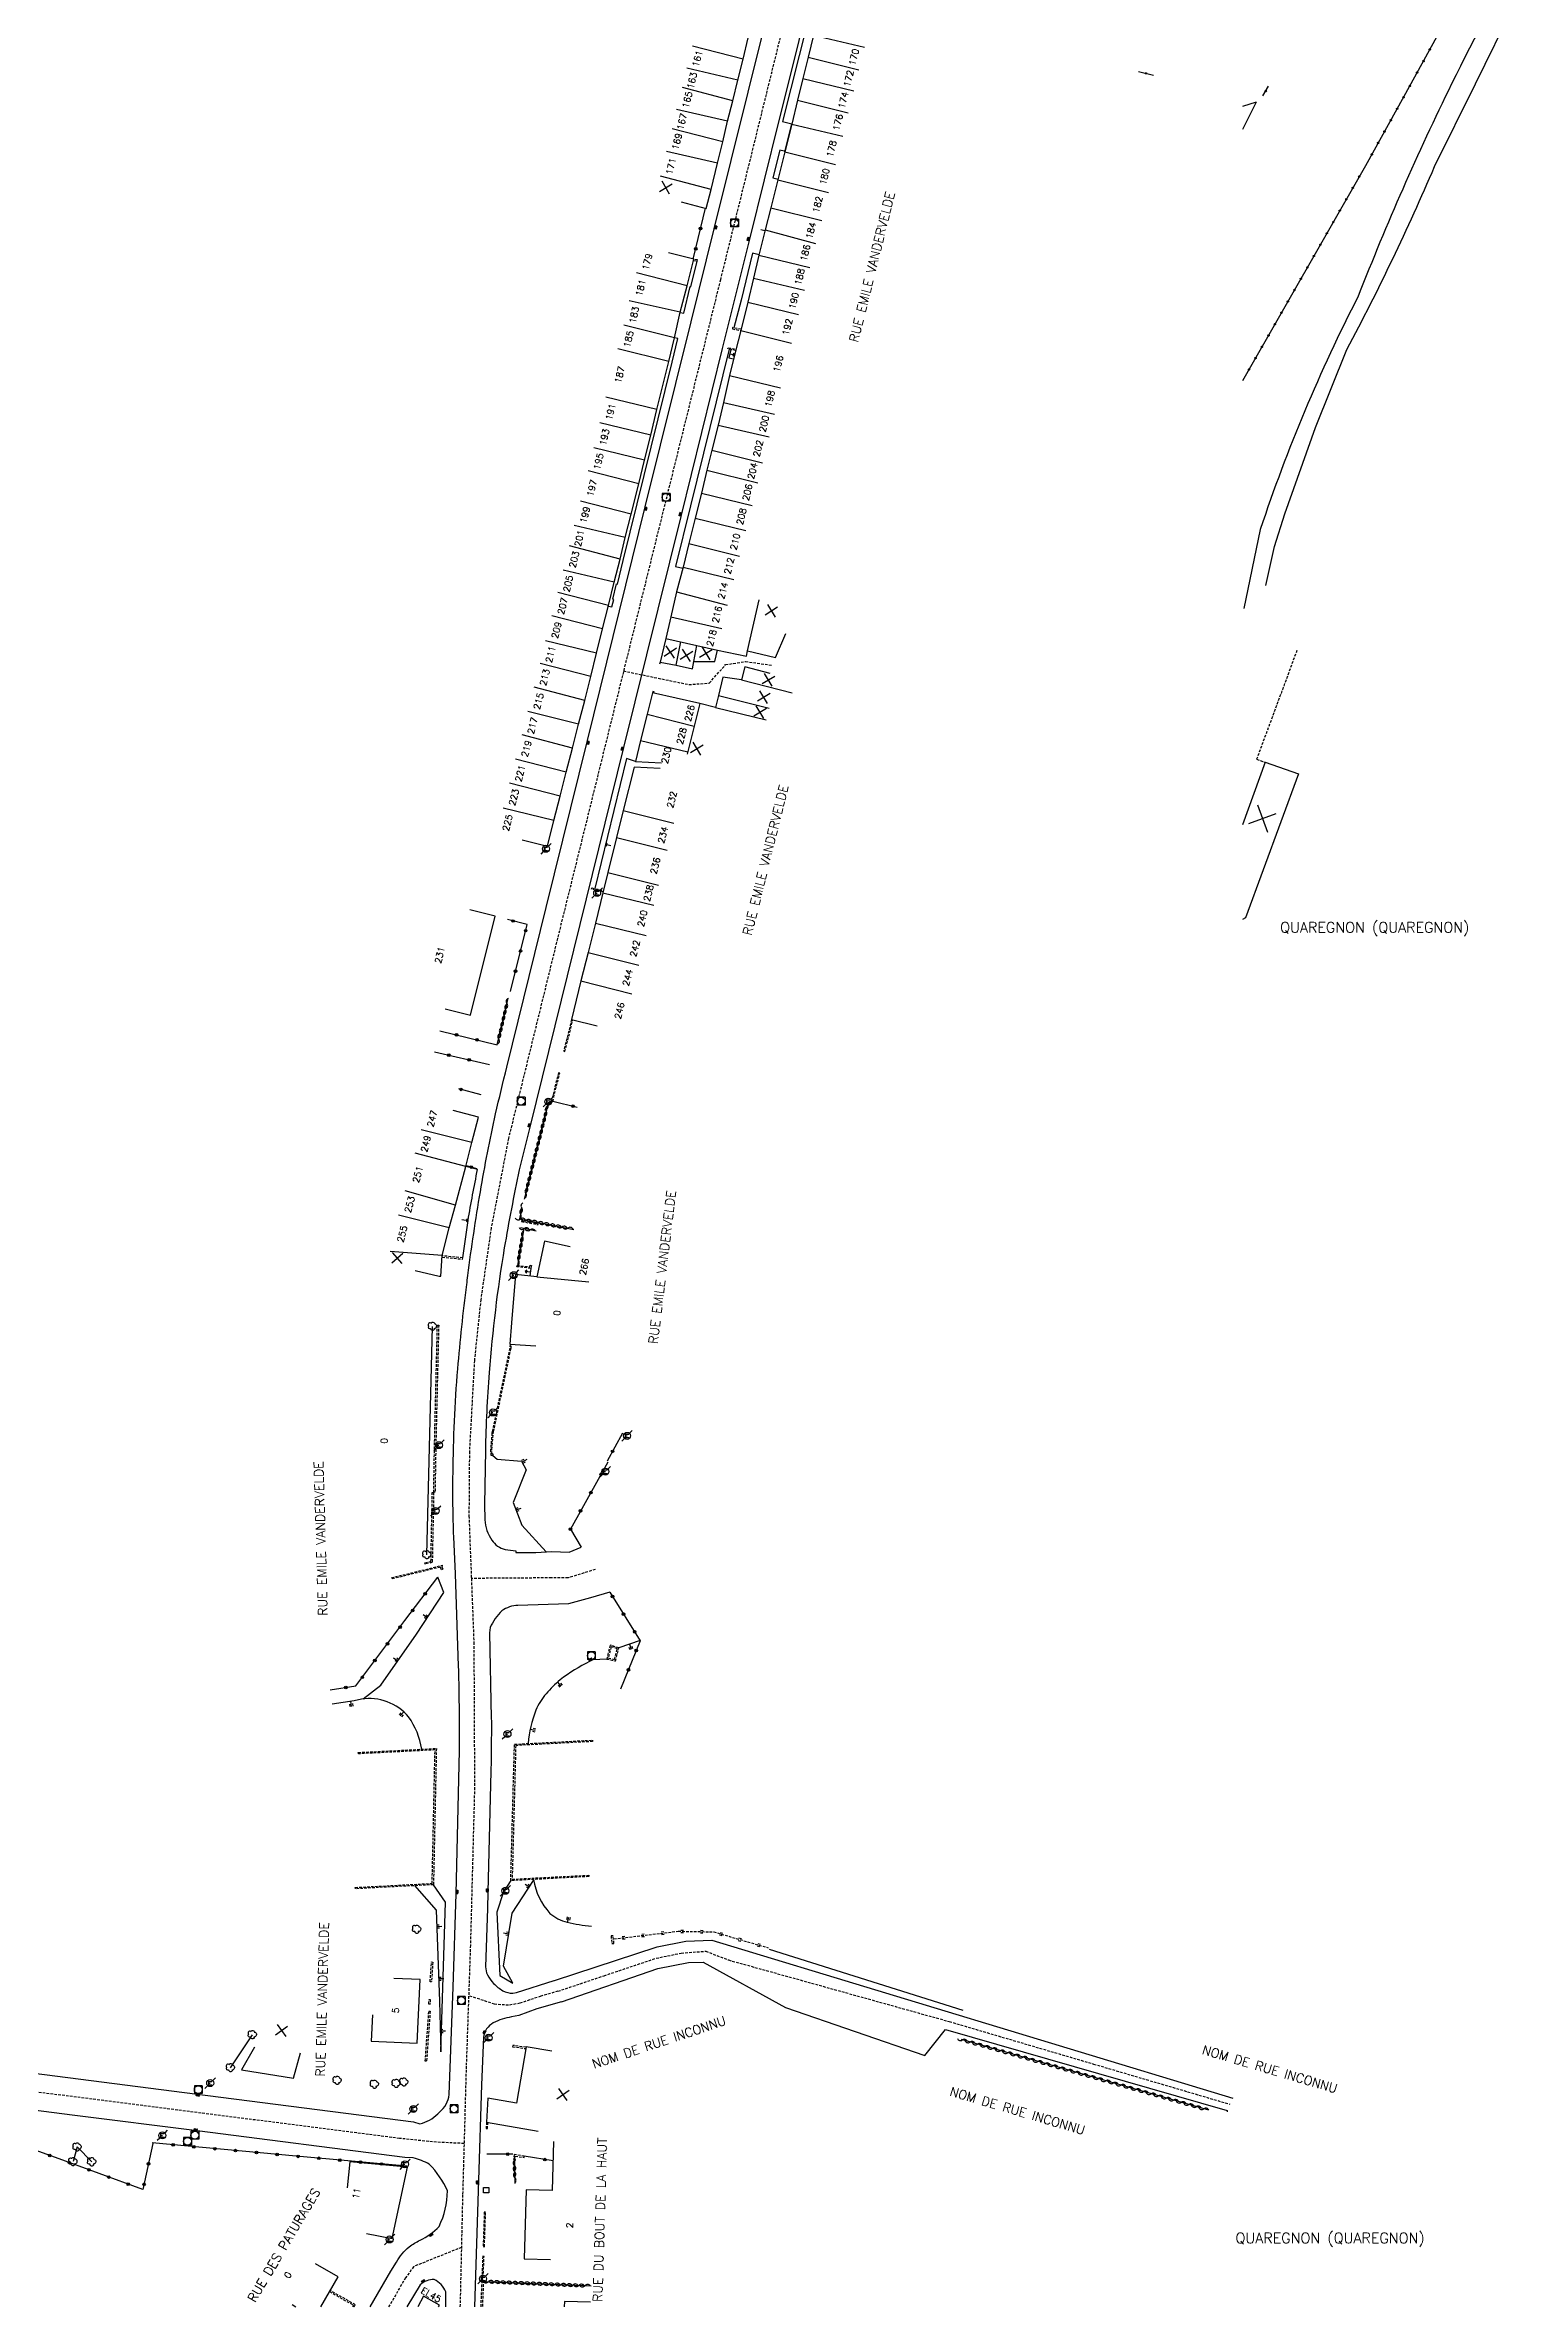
# Model space of a CAD drawing. Header units: millimetres. Extents: x 114000 to 115000, y 124000 to 125000.
# Drawn here: x 114288.1 to 114570.6, y 124000 to 124432.6 of the extents above; entities that cross this region are included whole.
import ezdxf
from ezdxf.enums import TextEntityAlignment as Align

# ---------------------------------------------------------------- set-up
doc = ezdxf.new("R2010")
doc.units = ezdxf.units.MM
doc.linetypes.add('DASHED', pattern=[0.75, 0.5, -0.25])
doc.layers.get('0').update_dxf_attribs({"linetype": 'CONTINUOUS'})
for name, color, linetype in [('W0001', 6, 'DASHED'), ('W0008', 7, 'CONTINUOUS'), ('W0100', 7, 'CONTINUOUS'), ('W0112', 1, 'DASHED'), ('W0211', 2, 'CONTINUOUS'), ('W0220', 5, 'DASHED'), ('W0300', 7, 'CONTINUOUS'), ('W0302', 3, 'CONTINUOUS'), ('W0310', 3, 'CONTINUOUS'), ('W0322', 7, 'CONTINUOUS'), ('W0334', 7, 'CONTINUOUS'), ('W0400', 7, 'CONTINUOUS'), ('W0420', 7, 'CONTINUOUS'), ('W0471', 7, 'CONTINUOUS'), ('W0980', 7, 'CONTINUOUS'), ('W0984', 7, 'CONTINUOUS'), ('W0989', 7, 'CONTINUOUS'), ('W0991', 7, 'CONTINUOUS'), ('W1102', 7, 'CONTINUOUS')]:
    doc.layers.add(name, color=color, linetype=linetype)
doc.styles.get("Standard").update_dxf_attribs({"font": 'romans.shx', "width": 0.85})

# ---------------------------------------------------------------- blocks, each defined once
blk = doc.blocks.new('t322o')
at = {"color": 0, "linetype": 'Continuous'}
for radius in [0.25, 0.15]:
    blk.add_circle((0, 0), radius, dxfattribs=at)
blk = doc.blocks.new('t310o')
at = {"color": 0, "linetype": 'Continuous'}
for centre, start, end in [((-0.5, 0.38), 216.8699, 323.1304), ((0.5, -0.37), 36.8699, 143.1303)]:
    blk.add_arc(centre, 0.625, start, end, dxfattribs=at)
blk = doc.blocks.new('t211o')
at = {"color": 0, "linetype": 'Continuous'}
for p, q in [((-0.29, 0.5), (-0.29, 0)), ((0, 1), (0, 0)), ((0.29, 0.5), (0.29, 0))]:
    blk.add_line(p, q, dxfattribs=at)
blk = doc.blocks.new('t991o')
at = {"color": 0, "linetype": 'Continuous'}
for p, q in [((-1, 1), (1, -1)), ((-1, -1), (1, 1))]:
    blk.add_line(p, q, dxfattribs=at)
blk = doc.blocks.new('T400')
for p, q in [((-0.15, 0.3), (0.15, 0.3)), ((-0.15, -0.25), (-0.15, 0.3)), ((-0.15, 0.15), (0.15, 0.15)), ((-0.15, 0), (0.15, 0)), ((0.15, 0.3), (0.15, -0.25)), ((-0.15, -0.15), (0.15, -0.15)), ((-0.15, -0.25), (-0.15, -0.3)), ((-0.15, -0.3), (0.15, -0.3)), ((0.15, -0.3), (0.15, -0.25))]:
    blk.add_line(p, q)
blk = doc.blocks.new('T420')
for p, q in [((0.75, 0.75), (-0.75, 0.75)), ((-0.75, 0.75), (-0.75, -0.75)), ((0.75, 0.75), (0.75, -0.75)), ((0.75, -0.75), (-0.75, -0.75))]:
    blk.add_line(p, q)
blk.add_ellipse((0, 0), major_axis=(-0.53, 0.53), ratio=1, start_param=3.926991, end_param=10.210176)
blk = doc.blocks.new('T471')
for p, q in [((-0.333334, 0.333334), (-0.333334, -0.333334)), ((-0.333334, 0.333334), (0.333334, 0.333334)), ((-0.333334, 0), (0, 0)), ((0.500001, 0.500001), (1.000002, 1.000002)), ((-0.500001, -0.500001), (-1.000002, -1.000002)), ((-0.333334, -0.333334), (0.333334, -0.333334))]:
    blk.add_line(p, q)
blk.add_ellipse((0, 0), major_axis=(0.471405, 0.471405), ratio=1, start_param=5.4977871438, end_param=11.780972451)
blk = doc.blocks.new('T300')
for p, q in [((-0.8, 0.51), (-0.86, 0.34)), ((-0.86, 0.34), (-0.86, 0.17)), ((-0.86, 0.17), (-0.74, 0.06)), ((-0.69, 0.63), (-0.8, 0.51)), ((-0.8, -0.06), (-0.74, 0.06)), ((-0.74, 0.06), (-0.69, 0.11)), ((-0.57, 0.69), (-0.69, 0.63)), ((-0.46, 0.69), (-0.57, 0.69)), ((-0.29, 0.63), (-0.46, 0.69)), ((-0.29, 0.63), (-0.17, 0.74)), ((-0.23, 0.57), (-0.29, 0.63)), ((-0.17, 0.74), (-0.06, 0.8)), ((-0.06, 0.8), (0.06, 0.8)), ((0.06, 0.8), (0.23, 0.74)), ((0.23, 0.74), (0.34, 0.63)), ((0.34, 0.63), (0.4, 0.51)), ((0.46, 0.46), (0.34, 0.46)), ((0.4, 0.51), (0.4, 0.46)), ((0.57, 0.4), (0.46, 0.46)), ((0.57, 0.4), (0.69, 0.29)), ((0.69, 0.29), (0.74, 0.17)), ((0.74, 0.06), (0.69, -0.17)), ((0.74, 0.17), (0.74, 0.06)), ((-0.8, -0.17), (-0.8, -0.06)), ((-0.8, -0.23), (-0.8, -0.17)), ((-0.74, -0.34), (-0.8, -0.23)), ((-0.69, -0.4), (-0.74, -0.34)), ((-0.51, -0.46), (-0.69, -0.4)), ((-0.4, -0.46), (-0.51, -0.46)), ((-0.4, -0.46), (-0.34, -0.46)), ((-0.34, -0.46), (-0.34, -0.4)), ((-0.34, -0.51), (-0.34, -0.46)), ((-0.29, -0.63), (-0.34, -0.51)), ((-0.17, -0.74), (-0.29, -0.63)), ((-0.06, -0.8), (-0.17, -0.74)), ((0.06, -0.8), (-0.06, -0.8)), ((0.17, -0.74), (0.06, -0.8)), ((0.23, -0.69), (0.17, -0.74)), ((0.29, -0.46), (0.23, -0.46)), ((0.29, -0.63), (0.23, -0.69)), ((0.46, -0.4), (0.29, -0.46)), ((0.34, -0.51), (0.29, -0.63)), ((0.34, -0.51), (0.34, -0.46)), ((0.57, -0.34), (0.46, -0.4)), ((0.63, -0.29), (0.57, -0.34)), ((0.69, -0.17), (0.63, -0.29))]:
    blk.add_line(p, q)
blk = doc.blocks.new('t112o')
at = {"color": 0, "linetype": 'Continuous'}
for p, q in [((-0.5, 0.5), (0.5, 0.5)), ((-0.5, -0.5), (-0.5, 0.5)), ((0.5, 0.5), (0.5, -0.5)), ((0.5, -0.5), (-0.5, -0.5))]:
    blk.add_line(p, q, dxfattribs=at)
blk = doc.blocks.new('t220o')
at = {"color": 0, "linetype": 'Continuous'}
for p, q in [((-0.25, 0.25), (0.25, 0.25)), ((-0.25, -0.25), (0.25, -0.25))]:
    blk.add_line(p, q, dxfattribs=at)

msp = doc.modelspace()

# ---------------------------------------------------------------- linework, layer by layer
at = {"layer": 'W0001'}
for points in [[(114453.09, 124545.57), (114450.73, 124533.56), (114447.12, 124514.47), (114437.39, 124469.73), (114417.17, 124387.71), (114400.42, 124320), (114386.02, 124261.71), (114376.65, 124223.45), (114373.34, 124206.34), (114371.35, 124192.62), (114370.13, 124180.98), (114369.18, 124163.57), (114369.09, 124151.25), (114370.03, 124127.12), (114370.16, 124099.29), (114369.37, 124069.17), (114368.57, 124046.04), (114367.88, 124021.42), (114367.42, 124001.23), (114367.38, 124000)], [(114398.66, 124312.88), (114411.14, 124310.29), (114415.05, 124310.57), (114418.16, 124314.09), (114421.99, 124314.7), (114427.18, 124313.95)], [(114393.25, 124141.04), (114388.05, 124139.42), (114384.86, 124139.42), (114369.55, 124139.31)], [(114386.12, 124060.36), (114394.93, 124063.33), (114404.88, 124066.66), (114409.69, 124067.66), (114414.38, 124068), (114418.72, 124066.33), (114460.94, 124054.56), (114488.53, 124046.43), (114514.6, 124038.74)], [(114386.12, 124060.36), (114382.84, 124059.4), (114378.84, 124058.06), (114376.66, 124057.66), (114374, 124057.88), (114369.04, 124059.49)], [(114368.16, 124031.23), (114362.89, 124031.47), (114355.81, 124032.21), (114300.74, 124039.24), (114245.25, 124046.32), (114239.42, 124047.41), (114234.49, 124049.53), (114231.77, 124051.56), (114225.4, 124056.41)], [(114367.65, 124011.36), (114358.51, 124007.67), (114356.99, 124005.52), (114353.73, 124000)]]:
    msp.add_lwpolyline(points, dxfattribs=at)
at = {"layer": 'W0008'}
for points in [[(114601.97, 124500, 0.034117), (114586.24, 124478.55), (114571.29, 124452.26, 0.014617), (114556.98, 124425.16, 0.021137), (114539.14, 124384.6, 0.038018), (114520.41, 124339.97), (114517.27, 124324.86)], [(114521.46, 124329.24), (114523.14, 124336.67), (114525.08, 124342.96), (114530.95, 124359.48), (114536.98, 124374.4, 0.021126), (114553.72, 124409.35), (114561.53, 124425.16), (114568.99, 124440.34), (114574.85, 124450.16), (114580.48, 124460.41), (114588.15, 124472.57, -0.077865), (114606.07, 124500)]]:
    msp.add_lwpolyline(points, format="xyb", dxfattribs=at)
at = {"layer": 'W0008', "flags": 128}
for points in [[(114438.62, 124459.84), (114431.44, 124430.6), (114428.28, 124417.89), (114422.77, 124395.75), (114417.5, 124374.55), (114409.58, 124342.45), (114398.65, 124298.24), (114380.73, 124225.65), (114378.7, 124217.46, 0.0082), (114375.85, 124202.55, 0.0224), (114372.97, 124178.67, 0.0147), (114372.23, 124163.78), (114372.04, 124153.54), (114372.13, 124150.55, 0.1515), (114373.5, 124146.66, 0.2036), (114376.01, 124144.87), (114378.04, 124144.62), (114378.03, 124144.28), (114381.91, 124144.3), (114384.95, 124144.47), (114388.24, 124144.33), (114390.54, 124145.29)], [(114278.95, 124045.55), (114319.14, 124040.41), (114358.49, 124035.38), (114359.73, 124035.02), (114360.21, 124035.14, 0.1365), (114363.47, 124037.25, 0.1855), (114365.33, 124040.57), (114366.06, 124061.15), (114366.66, 124078.99), (114367.26, 124106.43, 0.0086), (114367.25, 124116.02, 0.0053), (114367.12, 124122.5), (114366.53, 124140.22), (114366.2, 124147.28, -0.0149), (114366.05, 124159.43, -0.0172), (114366.95, 124179.38, -0.01), (114368.67, 124195.51, -0.0008), (114368.89, 124197.24, -0.011), (114371.28, 124213.27, -0.0132), (114374.18, 124228.15, -0.0053), (114376.34, 124237.12), (114383.86, 124267.62), (114391.76, 124299.56), (114402.8, 124344.29), (114411.57, 124379.67), (114415.99, 124397.48), (114425.76, 124436.66)], [(114396.05, 124136.7), (114392.31, 124135.59), (114388.12, 124134.48), (114378.47, 124134.16, 0.1404), (114375.39, 124133.13, 0.0867), (114373.15, 124129.91), (114373.05, 124128.9), (114373.37, 124112.56, -0.0077), (114373.35, 124107.47, -0.0033), (114373.29, 124102.43), (114372.73, 124079.29), (114372.65, 124076.15), (114372.27, 124065.02, 0.1202), (114372.64, 124063.51, 0.0766), (114373.82, 124061.86, 0.0818), (114375.58, 124060.46, 0.1564), (114377.49, 124060.01), (114378.18, 124060.11), (114385.42, 124062.41)], [(114386.82, 124058.34), (114382.06, 124056.98), (114378.64, 124055.72), (114377.26, 124055.43, 0.0902), (114373.75, 124054.3, 0.2362), (114371.85, 124051.54), (114371.47, 124042.43), (114370.89, 124024.2), (114370.13, 124000)], [(114350.21, 124000), (114354.17, 124006.79), (114355.22, 124008.54, -0.0815), (114357.66, 124011.49, -0.0438), (114359.75, 124012.72, 0.098), (114363.38, 124015.37, 0.1164), (114364.97, 124022.15, 0.0978), (114361.51, 124027.25, 0.062), (114358.45, 124028.5), (114356.83, 124028.57), (114317.1, 124033.62), (114293.74, 124036.6), (114277.34, 124038.72)], [(114364.66, 124000), (114364.68, 124002.83, 0.1943), (114362.44, 124005.2, 0.1843), (114359.77, 124004.22), (114357.22, 124000)]]:
    msp.add_lwpolyline(points, format="xyb", dxfattribs=at)
at = {"layer": 'W0008'}
for points in [[(114385.43, 124062.39), (114405.09, 124068.83), (114410.56, 124069.94), (114415.53, 124070.11), (114515.13, 124039.91)], [(114386.82, 124058.34), (114405.2, 124064.71), (114411.09, 124065.83), (114413.9, 124065.92), (114429.62, 124057.22), (114456.27, 124048.06), (114460.2, 124053.01), (114514.08, 124037.57), (114514.06, 124037.26)]]:
    msp.add_lwpolyline(points, dxfattribs=at)
at = {"layer": 'W0100'}
msp.add_line((114380.91, 124198.62), (114380.76, 124197.16), dxfattribs=at)
at = {"layer": 'W0100', "flags": 128}
for points in [[(114409.64, 124402.64), (114414.48, 124401.37), (114415.42, 124404.97), (114416.59, 124410.02), (114417.63, 124414.07), (114418.54, 124418.04), (114419.57, 124421.91), (114420.49, 124425.91), (114421.52, 124429.91), (114422.46, 124433.96), (114423.61, 124438.66), (114425.38, 124445.6), (114426.49, 124449.98), (114427.57, 124454.32), (114428.8, 124459.23), (114430.38, 124465.51), (114431.56, 124470.06), (114432.63, 124474.52), (114434.61, 124482.29), (114429.76, 124483.53)], [(114434.98, 124434.48), (114433.93, 124430.26), (114432.94, 124426.19), (114431.92, 124422.07), (114430.84, 124417.5), (114429.5, 124412.17), (114430.82, 124417.5), (114429.51, 124412.17), (114428.17, 124406.81), (114426.84, 124401.44), (114425.71, 124397.27), (114424.55, 124392.4), (114423.53, 124388.01), (114422.4, 124383.43), (114421.05, 124377.98), (114420.05, 124374.07), (114418.93, 124369.42), (114417.75, 124364.25), (114416.75, 124359.9), (114415.55, 124355.12), (114414.6, 124351.26), (114413.53, 124346.87), (114412.35, 124342.14), (114411.13, 124337.24), (114410.04, 124332.75), (114408.81, 124327.99), (114407.71, 124323.27), (114406.71, 124319.12), (114405.65, 124314.58), (114408.72, 124313.99), (114411.82, 124313.3), (114412.07, 124314.68), (114416.1, 124314.7), (114416.64, 124316.89), (114422.15, 124315.73), (114422.36, 124316.71), (114427.68, 124315.49), (114429.7, 124320.06)], [(114379.27, 124280.56), (114384.12, 124279.37), (114385.33, 124284.27), (114386.53, 124288.94), (114387.69, 124293.54), (114388.91, 124298.09), (114390.05, 124302.69), (114391.23, 124307.25), (114392.41, 124311.84), (114393.48, 124316.31), (114394.66, 124320.95), (114395.8, 124325.42), (114396.84, 124329.86), (114398, 124334.28), (114398.96, 124338.42), (114400.1, 124342.87), (114401.57, 124348.69), (114402.68, 124353.22), (114403.84, 124358), (114405.01, 124362.91), (114407.29, 124372.05), (114408.42, 124376.61), (114409.5, 124381.52), (114410.81, 124386.54), (114412.08, 124391.65), (114407.22, 124392.86)], [(114400.94, 124295.59), (114399.19, 124296.11), (114393.14, 124271.27)], [(114405.67, 124294.2), (114400.68, 124294.5), (114398.6, 124286.18), (114397.3, 124281.05), (114395.63, 124274.34), (114394.7, 124270.47), (114393.29, 124264.66), (114391.89, 124259.03), (114390.51, 124253.62), (114388.72, 124246.2), (114393.58, 124245.02)], [(114364.55, 124248.23), (114369.41, 124247.03), (114374.11, 124266), (114369.26, 124267.21)], [(114358.81, 124198.22), (114363.41, 124197.15), (114363.69, 124197.14), (114364, 124201.06), (114365.34, 124206.4), (114366.55, 124210.73), (114368.5, 124218.09), (114369.66, 124222.71), (114370.92, 124227.53), (114366.08, 124228.79)], [(114388.42, 124202.74), (114383.54, 124203.8), (114382.07, 124197.03), (114378.02, 124197.44), (114377.21, 124188.21), (114376.91, 124184.14), (114381.89, 124183.77)], [(114384.95, 124048.9), (114380.02, 124049.74), (114378.17, 124038.95), (114372.69, 124039.89), (114372.45, 124035.28), (114382.33, 124033.59)], [(114349.52, 124014.03), (114354.42, 124013.03), (114357.37, 124026.72), (114346.29, 124027.73), (114345.83, 124022.75)], [(114385.02, 124022.26), (114380.02, 124022.39), (114379.68, 124009.19), (114384.68, 124009.06)], [(114340.8, 124000), (114344.08, 124005.73), (114339.74, 124008.22)], [(114335.27, 124000.41), (114336, 124000)]]:
    msp.add_lwpolyline(points, dxfattribs=at)
at = {"layer": 'W0100'}
for points in [[(114519.6, 124421.68), (114517, 124420.88)], [(114519.6, 124421.68), (114517, 124416.46)], [(114419.17, 124374.36), (114418.77, 124372.79), (114419.69, 124372.56)], [(114418.96, 124373.56), (114419.88, 124373.34), (114419.67, 124373.68), (114419.54, 124373.13), (114419.88, 124373.34)], [(114426.67, 124312.42), (114421.83, 124313.67), (114421.19, 124311.19), (114417.66, 124311.72), (114416.78, 124308.17), (114416.22, 124305.88), (114413.26, 124306.64), (114404.18, 124308.7), (114403.15, 124304.62), (114401.92, 124299.57), (114400.94, 124295.59), (114405.93, 124295.3)], [(114521.35, 124295.42), (114517, 124283.47)], [(114521.35, 124295.42), (114527.71, 124293.18)], [(114527.71, 124293.18), (114517.55, 124265.68)], [(114396.25, 124279.43), (114395.19, 124279.69), (114395.4, 124279.35), (114395.53, 124279.9), (114395.19, 124279.69)], [(114517.55, 124265.68), (114517, 124265.36)], [(114367.71, 124207.99), (114368.93, 124207.79), (114368.69, 124208.12), (114368.6, 124207.56), (114368.93, 124207.79)], [(114380.84, 124197.89), (114379.84, 124197.99), (114380.09, 124197.68), (114380.15, 124198.25), (114379.84, 124197.99)], [(114350.64, 124055.81), (114350.42, 124050.82), (114359.19, 124050.42), (114359.74, 124062.57), (114354.74, 124062.79)], [(114328.1, 124049.65), (114325.61, 124045.32), (114335.52, 124043.74), (114336.87, 124048.55)], [(114363.44, 124000.33), (114360.43, 124002.03), (114359.32, 124000)], [(114392.36, 124000.86), (114387.36, 124000.99), (114387.33, 124000)], [(114363.26, 124000), (114363.44, 124000.33)]]:
    msp.add_lwpolyline(points, dxfattribs=at)
at = {"layer": 'W0100', "flags": 128}
msp.add_lwpolyline([(114367.92, 124200.63, -0.005929), (114368.93, 124207.79, -0.0099), (114370.75, 124217.53), (114368.5, 124218.08)], format="xyb", dxfattribs=at)
at = {"layer": 'W0112'}
for p, q in [((114396.66, 124070.97), (114396.26, 124070.92)), ((114396.82, 124069.51), (114396.66, 124070.97))]:
    msp.add_line(p, q, dxfattribs=at)
for points in [[(114412.03, 124391.41), (114412.72, 124391.26), (114412.77, 124391.51), (114412.08, 124391.65)], [(114421.12, 124378.23), (114419.51, 124378.56), (114419.46, 124378.32), (114421.06, 124377.99)], [(114420.08, 124374.18), (114418.6, 124374.48), (114418.65, 124374.72), (114420.14, 124374.42)], [(114527.41, 124316.8), (114519.69, 124296), (114521.35, 124295.42)], [(114404.43, 124308.64), (114404.5, 124308.92), (114404.25, 124308.98), (114404.18, 124308.7)], [(114394.74, 124270.66), (114392.52, 124271.15), (114392.57, 124271.4), (114394.8, 124270.9)], [(114388.72, 124246.2), (114387.21, 124240.17), (114387.45, 124240.11), (114388.96, 124246.14)], [(114363.98, 124200.77), (114367.89, 124200.38), (114367.92, 124200.63), (114364, 124201.02)], [(114376.96, 124184.13), (114376.89, 124183.32), (114373.55, 124167.4), (114373.49, 124167.08), (114373.22, 124163.99), (114373.27, 124162.86), (114373.73, 124162.83), (114373.75, 124163.07), (114373.51, 124163.09), (114373.47, 124163.98), (114373.73, 124167.05), (114373.8, 124167.35), (114377.14, 124183.29), (114377.21, 124184.11)], [(114354.25, 124139.44), (114363.97, 124141.82), (114363.89, 124141.41), (114364.07, 124141.08), (114363.85, 124140.96), (114363.63, 124141.36), (114363.65, 124141.48), (114354.31, 124139.2)], [(114396.26, 124070.92), (114396.43, 124069.47), (114396.82, 124069.51)], [(114380, 124049.63), (114377.49, 124049.99), (114377.45, 124049.75), (114379.97, 124049.38)], [(114372.45, 124035.28), (114372.39, 124034.08), (114372.64, 124034.07), (114372.7, 124035.24)], [(114371.41, 124000), (114371.62, 124005.08), (114371.87, 124005.07)], [(114371.87, 124005.07), (114371.66, 124000)], [(114342.46, 124002.9), (114347.02, 124000.29), (114346.86, 124000)], [(114347.14, 124000), (114347.36, 124000.38), (114342.58, 124003.12)]]:
    msp.add_lwpolyline(points, dxfattribs=at)
for points in [[(114385.11, 124230.58), (114386.46, 124235.95), (114386.22, 124236.02), (114384.86, 124230.64)], [(114382.35, 124207.24), (114379.18, 124207.82), (114379.14, 124207.57), (114382.3, 124207)], [(114378.3, 124199.19), (114380.73, 124198.89), (114380.81, 124199.21), (114381.05, 124199.15), (114380.91, 124198.62), (114378.27, 124198.94)], [(114362.36, 124155.78), (114362.51, 124164.78), (114363.06, 124187.78), (114363.31, 124187.78), (114362.76, 124164.77), (114362.61, 124155.78)], [(114360.67, 124142.31), (114361.83, 124142.57), (114362.09, 124155.72), (114362.34, 124155.72), (114362.08, 124142.37), (114360.73, 124142.06)], [(114396.11, 124126.52), (114395.44, 124123.89), (114397.12, 124123.53), (114397.77, 124126.05)], [(114396.29, 124126.21), (114395.75, 124124.08), (114396.94, 124123.83), (114397.47, 124125.87)], [(114347.37, 124080.21), (114362.06, 124080.97), (114362.61, 124106.52), (114347.95, 124105.76), (114347.94, 124106.01), (114362.86, 124106.79), (114362.31, 124080.73), (114347.38, 124079.96)], [(114392.01, 124082.29), (114377.09, 124081.51), (114377.8, 124107.59), (114392.72, 124108.37), (114392.74, 124108.12), (114378.04, 124107.35), (114377.35, 124081.78), (114392, 124082.54)], [(114362.19, 124065.93), (114361.92, 124062.14), (114361.67, 124062.16), (114361.94, 124065.95)], [(114361.44, 124057.9), (114361.46, 124058.79), (114361.71, 124058.78), (114361.69, 124057.9)], [(114360.73, 124046.97), (114361.43, 124056.53), (114361.68, 124056.51), (114360.98, 124046.95)], [(114378.02, 124028.01), (114377.89, 124028.33), (114377.94, 124028.83), (114379.63, 124028.55), (114379.67, 124028.8), (114377.71, 124029.12), (114377.64, 124028.29), (114377.79, 124027.92)], [(114372.05, 124011.49), (114372.28, 124018.12), (114372.03, 124018.12), (114371.8, 124011.5)], [(114371.83, 124005.62), (114371.98, 124009.64), (114371.73, 124009.65), (114371.58, 124005.63)]]:
    msp.add_lwpolyline(points, close=True, dxfattribs=at)
at = {"layer": 'W0211', "flags": 128}
for points in [[(114373.67, 124162.83), (114374.51, 124162.15), (114379.17, 124161.73), (114380.04, 124160.06), (114377.52, 124153.81), (114379.18, 124149.47), (114383.88, 124144.41)], [(114348.86, 124116.26), (114352.26, 124118.89), (114359.04, 124128.64), (114364.31, 124136.61), (114363.15, 124139.57)], [(114401.8, 124127.45), (114397.77, 124126.05)], [(114363.74, 124048.78), (114364.63, 124077.41), (114362.31, 124080.73)], [(114377.09, 124081.51), (114375.68, 124079.35), (114374.41, 124075.45), (114375.02, 124063.37), (114377.46, 124061.88)], [(114377.46, 124061.88), (114375.7, 124065.12), (114377.34, 124075.29), (114381.45, 124081.53)]]:
    msp.add_lwpolyline(points, dxfattribs=at)
for points in [[(114395.44, 124123.89), (114392.76, 124123.73), (114392.17, 124123.43, 0.0514), (114386.54, 124119.9, 0.0498), (114383.85, 124117.26, 0.0688), (114381.88, 124114.12, 0.069554), (114380.4, 124107.76)], [(114360.09, 124106.64, 0.110443), (114357.56, 124112.83, 0.1296), (114353.47, 124115.7, 0.1403), (114348.55, 124116.21), (114347.12, 124115.92), (114342.95, 124115.28)], [(114381.41, 124081.74, 0.138975), (114384.55, 124075.25, 0.1216), (114387.85, 124073.57, 0.037127), (114392.51, 124072.79)]]:
    msp.add_lwpolyline(points, format="xyb", dxfattribs=at)
at = {"layer": 'W0211'}
msp.add_lwpolyline([(114358.71, 124080.55), (114362.82, 124075.86), (114363.46, 124058.48), (114363.74, 124048.78)], dxfattribs=at)
at = {"layer": 'W0220'}
msp.add_lwpolyline([(114396.81, 124070.36), (114409.12, 124071.83), (114415.9, 124071.71), (114426.29, 124068.66)], dxfattribs=at)
at = {"layer": 'W0302'}
msp.add_line((114463.62, 124056.67), (114426.57, 124068.35), dxfattribs=at)
at = {"layer": 'W0302', "flags": 128}
for points in [[(114361.06, 124143.84), (114362.14, 124187.52)], [(114323.52, 124045.73), (114327.71, 124052.03)], [(114296.99, 124027.72), (114294.19, 124030.56), (114293.4, 124027.76)]]:
    msp.add_lwpolyline(points, dxfattribs=at)
at = {"layer": 'W0310'}
msp.add_line((114510.56, 124037.58), (114463.25, 124051.1), dxfattribs=at)
at = {"layer": 'W0310', "flags": 128}
for points in [[(114374.51, 124241.4), (114376.6, 124250.28)], [(114384.86, 124230.64), (114384.12, 124229.64), (114379.66, 124211.86)], [(114379.2, 124210.2), (114378.76, 124208.08), (114389.15, 124206.08)], [(114379.57, 124206.23), (114378.39, 124199.17)], [(114381.93, 124205.76), (114378.98, 124206.35)], [(114377.79, 124027.92), (114377.86, 124023.55)]]:
    msp.add_lwpolyline(points, dxfattribs=at)
at = {"layer": 'W0310'}
msp.add_lwpolyline([(114371.86, 124004.83), (114392.44, 124003.99)], dxfattribs=at)
at = {"layer": 'W0322'}
msp.add_line((114385.27, 124031.59), (114385.02, 124022.26), dxfattribs=at)
for points in [[(114565.68, 124455.26), (114549.21, 124425.16)], [(114497.1, 124427.57), (114500, 124426.82)], [(114520.92, 124422.88), (114521.98, 124424.73)], [(114549.21, 124425.16), (114540.5, 124409.51)], [(114540.5, 124409.51), (114517, 124368.38)], [(114385.11, 124230.58), (114389.8, 124229.44)], [(114342.53, 124118), (114347.47, 124118.76), (114356.86, 124131.25), (114363.15, 124139.57)], [(114385.17, 124027.9), (114379.67, 124028.8)]]:
    msp.add_lwpolyline(points, dxfattribs=at)
at = {"layer": 'W0322', "flags": 128}
for points in [[(114411.98, 124391.68), (114414.32, 124401.42)], [(114405.65, 124314.58), (114405.56, 124314.18)], [(114377.01, 124251.57), (114380.24, 124264.38), (114376.47, 124265.33)], [(114363.52, 124244.06), (114374.51, 124241.4)], [(114362.52, 124240.04), (114373.02, 124237.6)], [(114371.44, 124231.84), (114367.16, 124232.96)], [(114368.55, 124218.28), (114370.53, 124217.73)], [(114398.48, 124167.12), (114395.51, 124161.71)], [(114395.64, 124161.55), (114388.49, 124148.73), (114390.53, 124145.31)], [(114396.03, 124136.67), (114401.85, 124127.38), (114398.07, 124118.12)], [(114308.67, 124031.24), (114306.76, 124022.42), (114290.03, 124028.52), (114284.57, 124030.5), (114282.15, 124020.8)], [(114357.19, 124026.87), (114336.08, 124028.79), (114308.54, 124031.34)], [(114377.51, 124029.18), (114372.5, 124029.19)]]:
    msp.add_lwpolyline(points, dxfattribs=at)
at = {"layer": 'W0322'}
for centre, major_axis, start_param, end_param in [((114551.61, 124429.54), (0.0884, 0.0884), 3.4265, 9.709685), ((114551.61, 124429.54), (0.0532, 0.0532), 3.4265, 9.709685), ((114552.81, 124431.74), (0.0884, 0.0884), 3.4265, 9.709685), ((114552.81, 124431.74), (0.0532, 0.0532), 3.4265, 9.709685), ((114498.51, 124427.2), (0.0884, 0.0884), 5.242389, 11.525574), ((114498.51, 124427.2), (-0.0532, 0.0532), 3.671593, 9.954778), ((114549.02, 124424.8), (0.0884, 0.0884), 3.419097218744044, 9.70228252592363), ((114549.02, 124424.8), (-0.0532, 0.0532), 1.848301, 8.131486), ((114550.41, 124427.35), (0.0884, 0.0884), 3.4265, 9.709685), ((114550.41, 124427.35), (0.0532, 0.0532), 3.4265, 9.709685), ((114521.44, 124423.78), (-0.0884, 0.0884), -1.310223, 4.972962), ((114521.44, 124423.78), (-0.0532, 0.0532), -1.310223, 4.972962), ((114546.58, 124420.43), (0.0884, 0.0884), 3.419097218744044, 9.70228252592363), ((114546.58, 124420.43), (-0.0532, 0.0532), 1.848301, 8.131486), ((114547.8, 124422.62), (0.0884, 0.0884), 3.419097218744044, 9.70228252592363), ((114547.8, 124422.62), (-0.0532, 0.0532), 1.848301, 8.131486), ((114544.15, 124416.06), (0.0884, 0.0884), 3.419097218744044, 9.70228252592363), ((114544.15, 124416.06), (-0.0532, 0.0532), 1.848301, 8.131486), ((114545.37, 124418.25), (0.0884, 0.0884), 3.419097218744044, 9.70228252592363), ((114545.37, 124418.25), (-0.0532, 0.0532), 1.848301, 8.131486), ((114541.72, 124411.69), (0.0884, 0.0884), 3.419097218744044, 9.70228252592363), ((114541.72, 124411.69), (-0.0532, 0.0532), 1.848301, 8.131486), ((114542.94, 124413.88), (0.0884, 0.0884), 3.419097218744044, 9.70228252592363), ((114542.94, 124413.88), (-0.0532, 0.0532), 1.848301, 8.131486), ((114539.33, 124407.45), (-0.0884, 0.0884), 1.837052, 8.120237), ((114539.33, 124407.45), (0.0532, 0.0532), 3.407848, 9.691033), ((114536.85, 124403.11), (-0.0884, 0.0884), 1.837052, 8.120237), ((114536.85, 124403.11), (0.0532, 0.0532), 3.407848, 9.691033), ((114538.09, 124405.28), (-0.0884, 0.0884), 1.837052, 8.120237), ((114538.09, 124405.28), (0.0532, 0.0532), 3.407848, 9.691033), ((114534.36, 124398.76), (-0.0884, 0.0884), 1.837052, 8.120237), ((114534.36, 124398.76), (0.0532, 0.0532), 3.407848, 9.691033), ((114535.61, 124400.93), (-0.0884, 0.0884), 1.837052, 8.120237), ((114535.61, 124400.93), (0.0532, 0.0532), 3.407848, 9.691033), ((114531.88, 124394.42), (-0.0884, 0.0884), 1.837052, 8.120237), ((114531.88, 124394.42), (0.0532, 0.0532), 3.407848, 9.691033), ((114533.12, 124396.59), (-0.0884, 0.0884), 1.837052, 8.120237), ((114533.12, 124396.59), (0.0532, 0.0532), 3.407848, 9.691033), ((114529.4, 124390.08), (-0.0884, 0.0884), 1.837052, 8.120237), ((114529.4, 124390.08), (0.0532, 0.0532), 3.407848, 9.691033), ((114530.64, 124392.25), (-0.0884, 0.0884), 1.837052, 8.120237), ((114530.64, 124392.25), (0.0532, 0.0532), 3.407848, 9.691033), ((114526.92, 124385.74), (-0.0884, 0.0884), 1.837052, 8.120237), ((114526.92, 124385.74), (0.0532, 0.0532), 3.407848, 9.691033), ((114528.16, 124387.91), (-0.0884, 0.0884), 1.837052, 8.120237), ((114528.16, 124387.91), (0.0532, 0.0532), 3.407848, 9.691033), ((114524.44, 124381.4), (-0.0884, 0.0884), 1.837052, 8.120237), ((114524.44, 124381.4), (0.0532, 0.0532), 3.407848, 9.691033), ((114525.68, 124383.57), (-0.0884, 0.0884), 1.837052, 8.120237), ((114525.68, 124383.57), (0.0532, 0.0532), 3.407848, 9.691033), ((114521.96, 124377.06), (-0.0884, 0.0884), 1.837052, 8.120237), ((114521.96, 124377.06), (0.0532, 0.0532), 3.407848, 9.691033), ((114523.2, 124379.23), (-0.0884, 0.0884), 1.837052, 8.120237), ((114523.2, 124379.23), (0.0532, 0.0532), 3.407848, 9.691033), ((114519.48, 124372.72), (-0.0884, 0.0884), 1.837052, 8.120237), ((114519.48, 124372.72), (0.0532, 0.0532), 3.407848, 9.691033), ((114520.72, 124374.89), (-0.0884, 0.0884), 1.837052, 8.120237), ((114520.72, 124374.89), (0.0532, 0.0532), 3.407848, 9.691033), ((114518.24, 124370.55), (-0.0884, 0.0884), 1.837052, 8.120237), ((114518.24, 124370.55), (0.0532, 0.0532), 3.407848, 9.691033)]:
    msp.add_ellipse(centre, major_axis=major_axis, ratio=1, start_param=start_param, end_param=end_param, dxfattribs=at)
at = {"layer": 'W0334', "flags": 128}
for points in [[(114436.4, 124443.05), (114435.41, 124443.3), (114429.07, 124417.96), (114430.84, 124417.51)], [(114429.37, 124412.32), (114428.56, 124412.48), (114427.23, 124407.18), (114428.2, 124406.93)], [(114425.66, 124397.06), (114424.89, 124397.27)], [(114409.49, 124381.46), (114410.15, 124381.32), (114411.37, 124386.41), (114411.51, 124386.36), (114412.7, 124391.27)], [(114424.57, 124392.49), (114423.29, 124392.79), (114421.12, 124383.83), (114419.75, 124378.5)], [(114395.77, 124325.29), (114396.4, 124325.15), (114396.79, 124326.57), (114396.58, 124326.63), (114397.32, 124329.55), (114397.5, 124329.51), (114398.6, 124334.01), (114407.93, 124371.93), (114409.01, 124376.45), (114408.42, 124376.58)], [(114418.84, 124374.43), (114411.43, 124344.47), (114408.56, 124332.89), (114409.98, 124332.52)]]:
    msp.add_lwpolyline(points, dxfattribs=at)
at = {"layer": 'W0991'}
for p, q in [((114519.88, 124287.26), (114521.77, 124282.02)), ((114518.2, 124283.69), (114523.45, 124285.59))]:
    msp.add_line(p, q, dxfattribs=at)
at = {"layer": 'W1102'}
for p, q in [((114434.98, 124434.48), (114444.72, 124432.2)), ((114421.52, 124429.91), (114411.83, 124432.39)), ((114433.93, 124430.26), (114443.64, 124427.84)), ((114420.49, 124425.91), (114410.75, 124428.16)), ((114432.94, 124426.19), (114442.66, 124423.82)), ((114418.54, 124418.04), (114408.8, 124420.29)), ((114419.57, 124421.91), (114409.9, 124424.47)), ((114431.92, 124422.07), (114441.62, 124419.65)), ((114417.63, 124414.07), (114407.94, 124416.55)), ((114430.84, 124417.5), (114440.57, 124415.2)), ((114416.59, 124410.02), (114406.84, 124412.27)), ((114429.5, 124412.17), (114439.2, 124409.73)), ((114415.42, 124404.97), (114405.75, 124407.5)), ((114428.17, 124406.81), (114437.87, 124404.4)), ((114426.84, 124401.44), (114436.55, 124399.04)), ((114425.71, 124397.27), (114435.36, 124394.65)), ((114424.55, 124392.4), (114434.27, 124390.08)), ((114410.81, 124386.54), (114401.13, 124389.06)), ((114423.53, 124388.01), (114433.26, 124385.74)), ((114409.5, 124381.52), (114399.73, 124383.67)), ((114422.4, 124383.43), (114432.1, 124381.04)), ((114408.42, 124376.61), (114398.72, 124379.01)), ((114421.05, 124377.98), (114430.77, 124375.59)), ((114407.29, 124372.05), (114397.59, 124374.47)), ((114418.93, 124369.42), (114428.64, 124367.01)), ((114405.01, 124362.91), (114395.29, 124365.24)), ((114417.75, 124364.25), (114427.5, 124362.02)), ((114403.84, 124358), (114394.12, 124360.36)), ((114416.75, 124359.9), (114426.49, 124357.65)), ((114402.68, 124353.22), (114392.96, 124355.58)), ((114401.57, 124348.69), (114391.88, 124351.14)), ((114414.6, 124351.26), (114424.31, 124348.87)), ((114415.55, 124355.12), (114425.25, 124352.7)), ((114413.53, 124346.87), (114423.25, 124344.51)), ((114400.1, 124342.87), (114390.41, 124345.34)), ((114398.96, 124338.42), (114389.23, 124340.69)), ((114412.35, 124342.14), (114422.05, 124339.72)), ((114398, 124334.28), (114388.33, 124336.81)), ((114411.13, 124337.24), (114420.83, 124334.82)), ((114396.84, 124329.86), (114387.1, 124332.14)), ((114410.04, 124332.75), (114419.76, 124330.4)), ((114395.8, 124325.42), (114386.12, 124327.9)), ((114408.81, 124327.99), (114418.49, 124325.49)), ((114422.36, 124316.71), (114424.6, 124326.46)), ((114394.66, 124320.95), (114384.96, 124323.4)), ((114407.71, 124323.27), (114417.44, 124320.99)), ((114393.48, 124316.31), (114383.76, 124318.64)), ((114406.71, 124319.12), (114416.64, 124316.89)), ((114408.72, 124313.99), (114409.59, 124318.48)), ((114412.07, 124314.68), (114412.67, 124317.78)), ((114392.41, 124311.84), (114382.73, 124314.34)), ((114391.23, 124307.25), (114381.55, 124309.76)), ((114416.78, 124308.17), (114426.48, 124305.74)), ((114421.19, 124311.19), (114430.88, 124308.69)), ((114390.05, 124302.69), (114380.34, 124305.1)), ((114403.15, 124304.62), (114412.17, 124302.34)), ((114413.26, 124306.64), (114410.79, 124296.95)), ((114416.22, 124305.88), (114425.94, 124303.54)), ((114388.91, 124298.09), (114379.25, 124300.68)), ((114401.92, 124299.57), (114410.92, 124297.42)), ((114387.69, 124293.54), (114377.99, 124295.99)), ((114386.53, 124288.94), (114376.84, 124291.44)), ((114385.33, 124284.27), (114375.61, 124286.66)), ((114398.6, 124286.18), (114408.3, 124283.75)), ((114397.3, 124281.05), (114407, 124278.59)), ((114395.63, 124274.34), (114405.34, 124271.93)), ((114394.7, 124270.47), (114404.42, 124268.12)), ((114393.29, 124264.66), (114403.01, 124262.31)), ((114391.89, 124259.03), (114401.59, 124256.62)), ((114390.51, 124253.62), (114400.21, 124251.16)), ((114369.66, 124222.71), (114359.96, 124225.14)), ((114368.5, 124218.09), (114358.84, 124220.65)), ((114366.55, 124210.73), (114356.92, 124213.43)), ((114365.34, 124206.4), (114355.64, 124208.82)), ((114364, 124201.06), (114354.03, 124201.87)), ((114382.07, 124197.03), (114392.01, 124196.02))]:
    msp.add_line(p, q, dxfattribs=at)

# ---------------------------------------------------------------- block references
at = {"layer": 'W0112'}
msp.add_blockref('t112o', (114372.4, 124022.32), dxfattribs=at)
at = {"layer": 'W0211'}
for p, rotation in [((114379.25, 124161.58), 297.4425455953026), ((114378.08, 124152.36), 290.8852098148777), ((114361.15, 124131.84), 56.52556180708659), ((114400.12, 124125.81), 19.17799123425866), ((114355.52, 124123.58), 55.18446127804887), ((114386.69, 124118.73), 40.71720588975972), ((114346.6, 124114.83), 8.722295539864252), ((114355.97, 124113.04), 317.811997337992), ((114381.78, 124110.26), 78.24723298471926), ((114380.65, 124080.31), 56.61398083730351), ((114388.2, 124074.52), 166.3800582814904), ((114362.93, 124072.69), 272.1126122541299), ((114376.71, 124071.35), 80.84513091486342), ((114363.3, 124062.7), 272.1126122541299), ((114363.63, 124052.7), 271.6783610780796)]:
    msp.add_blockref('t211o', p, dxfattribs=dict(at, rotation=rotation))
at = {"layer": 'W0220'}
for p, rotation in [((114398.68, 124070.59), 6.777702252841232), ((114402.4, 124071.03), 6.777702252841232), ((114406.12, 124071.47), 6.777702252841232), ((114409.85, 124071.81), 358.9858206144924), ((114413.6, 124071.75), 358.9858206144924), ((114417.29, 124071.3), 343.6607037219511), ((114420.89, 124070.24), 343.6607037219511), ((114424.49, 124069.19), 343.6607037219511)]:
    msp.add_blockref('t220o', p, dxfattribs=dict(at, rotation=rotation))
at = {"layer": 'W0300'}
for p in [(114362.14, 124187.52), (114361.06, 124143.84), (114359.13, 124072.21), (114327.71, 124052.03), (114323.52, 124045.73), (114343.92, 124043.29), (114351.04, 124042.57), (114355.21, 124042.71), (114356.67, 124042.97), (114294.19, 124030.56), (114293.4, 124027.76), (114296.99, 124027.72)]:
    msp.add_blockref('T300', p, dxfattribs=at)
at = {"layer": 'W0310'}
for p, rotation in [((114375.84, 124247.02), 76.7531493654559), ((114376.1, 124248.15), 76.7531493654559), ((114376.37, 124249.27), 76.7531493654559), ((114374.78, 124242.52), 76.7531493654559), ((114375.04, 124243.65), 76.7531493654559), ((114375.31, 124244.77), 76.7531493654559), ((114375.57, 124245.9), 76.7531493654559), ((114384.2, 124229.76), 233.0213206149803), ((114383.03, 124225.31), 255.9191101641346), ((114383.31, 124226.43), 255.9191101641346), ((114383.59, 124227.55), 255.9191101641346), ((114383.87, 124228.67), 255.9191101641346), ((114381.9, 124220.82), 255.9191101641346), ((114382.18, 124221.94), 255.9191101641346), ((114382.47, 124223.07), 255.9191101641346), ((114382.75, 124224.19), 255.9191101641346), ((114380.78, 124216.34), 255.9191101641346), ((114381.06, 124217.46), 255.9191101641346), ((114381.34, 124218.58), 255.9191101641346), ((114381.62, 124219.7), 255.9191101641346), ((114379.94, 124212.98), 255.9191101641346), ((114380.22, 124214.1), 255.9191101641346), ((114380.5, 124215.22), 255.9191101641346), ((114378.94, 124208.04), 349.1141433948254), ((114378.95, 124209.02), 258.1133847897976), ((114379.19, 124210.15), 258.1133847897976), ((114379.67, 124206.21), 168.5673451307634), ((114379.12, 124203.57), 260.5037553887381), ((114379.31, 124204.71), 260.5037553887381), ((114380.07, 124207.82), 349.1141433948254), ((114380.8, 124205.98), 168.5673451307634), ((114381.21, 124207.6), 349.1141433948254), ((114382.34, 124207.39), 349.1141433948254), ((114383.48, 124207.17), 349.1141433948254), ((114384.61, 124206.95), 349.1141433948254), ((114385.74, 124206.73), 349.1141433948254), ((114386.88, 124206.51), 349.1141433948254), ((114388.01, 124206.3), 349.1141433948254), ((114378.55, 124200.15), 260.5037553887381), ((114378.74, 124201.29), 260.5037553887381), ((114378.93, 124202.43), 260.5037553887381), ((114463.45, 124051.04), 164.0581589984692), ((114464.89, 124050.63), 164.0581589984692), ((114466.33, 124050.22), 164.0581589984692), ((114467.77, 124049.81), 164.0581589984692), ((114469.22, 124049.39), 164.0581589984692), ((114470.66, 124048.98), 164.0581589984692), ((114472.1, 124048.57), 164.0581589984692), ((114473.54, 124048.16), 164.0581589984692), ((114474.99, 124047.75), 164.0581589984692), ((114476.43, 124047.34), 164.0581589984692), ((114477.87, 124046.92), 164.0581589984692), ((114479.31, 124046.51), 164.0581589984692), ((114480.76, 124046.1), 164.0581589984692), ((114482.2, 124045.69), 164.0581589984692), ((114483.64, 124045.27), 164.0581589984692), ((114485.08, 124044.86), 164.0581589984692), ((114486.52, 124044.45), 164.0581589984692), ((114487.97, 124044.04), 164.0581589984692), ((114489.41, 124043.63), 164.0581589984692), ((114490.85, 124043.21), 164.0581589984692), ((114492.29, 124042.8), 164.0581589984692), ((114493.74, 124042.39), 164.0581589984692), ((114495.18, 124041.98), 164.0581589984692), ((114496.62, 124041.57), 164.0581589984692), ((114498.06, 124041.15), 164.0581589984692), ((114499.51, 124040.74), 164.0581589984692), ((114500.95, 124040.33), 164.0581589984692), ((114502.39, 124039.92), 164.0581589984692), ((114503.83, 124039.51), 164.0581589984692), ((114505.27, 124039.1), 164.0581589984692), ((114506.72, 124038.68), 164.0581589984692), ((114508.16, 124038.27), 164.0581589984692), ((114509.6, 124037.86), 164.0581589984692), ((114377.8, 124027.01), 271.0213448500604), ((114377.82, 124025.86), 271.0213448500604), ((114377.84, 124024.7), 271.0213448500604), ((114372.82, 124004.79), 357.6420330231366), ((114373.97, 124004.75), 357.6420330231366), ((114375.13, 124004.7), 357.6420330231366), ((114376.28, 124004.65), 357.6420330231366), ((114377.43, 124004.6), 357.6420330231366), ((114378.59, 124004.56), 357.6420330231366), ((114379.74, 124004.51), 357.6420330231366), ((114380.9, 124004.46), 357.6420330231366), ((114382.05, 124004.41), 357.6420330231366), ((114383.2, 124004.37), 357.6420330231366), ((114384.36, 124004.32), 357.6420330231366), ((114385.51, 124004.27), 357.6420330231366), ((114386.67, 124004.22), 357.6420330231366), ((114387.82, 124004.18), 357.6420330231366), ((114388.97, 124004.13), 357.6420330231366), ((114390.13, 124004.08), 357.6420330231366), ((114391.28, 124004.03), 357.6420330231366)]:
    msp.add_blockref('t310o', p, dxfattribs=dict(at, rotation=rotation))
at = {"layer": 'W0322'}
for p, rotation in [((114413.38, 124397.53), 76.45423314952889), ((114412.45, 124393.64), 76.45423314952889), ((114377.53, 124265.06), 165.8840848318208), ((114379.94, 124263.21), 75.85189915285359), ((114378.97, 124259.33), 75.85189915285359), ((114377.99, 124255.45), 75.85189915285359), ((114366.74, 124243.28), 346.3956009686731), ((114365.23, 124239.41), 346.9178465305249), ((114369.12, 124238.51), 346.9178465305249), ((114370.63, 124242.34), 346.3956009686731), ((114367.57, 124232.85), 165.3826422403965), ((114388.99, 124229.64), 346.40809644654), ((114369.54, 124218), 344.5486034838815), ((114396.56, 124163.62), 241.176224084951), ((114394.34, 124159.23), 240.849856517605), ((114390.44, 124152.24), 240.849856517605), ((114392.39, 124155.73), 240.849856517605), ((114388.49, 124148.75), 240.849856517605), ((114360.74, 124136.38), 52.91763113017444), ((114396.54, 124135.86), 302.0556567511256), ((114358.33, 124133.19), 52.91763113017444), ((114398.66, 124132.47), 302.0556567511256), ((114353.52, 124126.8), 53.07181590181356), ((114355.92, 124130), 53.07181590181356), ((114400.78, 124129.08), 302.0556567511256), ((114351.11, 124123.6), 53.07181590181356), ((114399.58, 124121.83), 247.8381212173133), ((114401.09, 124125.53), 247.8381212173133), ((114345.56, 124118.46), 8.722295540096942), ((114348.71, 124120.4), 53.07181590181356), ((114312.52, 124030.97), 174.7186674882665), ((114288.93, 124028.92), 160.0513902550726), ((114292.69, 124027.55), 159.9821377840194), ((114307.82, 124027.34), 257.7913027070604), ((114316.51, 124030.6), 174.7186674882665), ((114320.49, 124030.23), 174.7186674882665), ((114324.47, 124029.87), 174.7186674882665), ((114328.46, 124029.5), 174.7186674882665), ((114332.44, 124029.13), 174.7186674882665), ((114336.42, 124028.76), 174.7870240658155), ((114340.41, 124028.4), 174.7870240658155), ((114344.39, 124028.03), 174.7870240658155), ((114348.37, 124027.67), 174.7870240658155), ((114352.36, 124027.31), 174.7870240658155), ((114356.34, 124026.94), 174.7870240658155), ((114376.5, 124029.18), 179.8810248282004), ((114383.62, 124028.15), 170.7012423646964), ((114296.45, 124026.18), 159.9821377840194), ((114300.21, 124024.81), 159.9821377840194), ((114303.96, 124023.44), 159.9821377840194), ((114306.97, 124023.43), 257.7913027070604)]:
    msp.add_blockref('t322o', p, dxfattribs=dict(at, rotation=rotation))
at = {"layer": 'W0400'}
for p, rotation in [((114416.3, 124397.73), 165.7319059950914), ((114422.51, 124395.48), 163.1365365561658), ((114402.9, 124343.91), 165.5257281683458), ((114409.49, 124342.84), 165.4759786101359), ((114391.86, 124299.12), 165.3182809837741), ((114398.41, 124297.99), 164.7660078037396), ((114380.64, 124225.96), 165.003162769291), ((114392.32, 124123.79), 118.871359476933), ((114366.83, 124079.37), 359.6146448726988), ((114372.61, 124079.65), 359.4498923874579), ((114372.05, 124052.53), 335.8929648477545), ((114317.26, 124040.43), 82.49565893395108), ((114316.88, 124033.88), 82.18879280569898), ((114370.7, 124023.81), 357.1586973155304), ((114361.9, 124013.76), 127.6836830884958), ((114360.33, 124004.92), 118.6735987590672)]:
    msp.add_blockref('T400', p, dxfattribs=dict(at, rotation=rotation))
at = {"layer": 'W0420'}
for p in [(114419.86, 124398.58), (114406.79, 124346.09), (114379.07, 124230.61), (114392.5, 124124.55), (114367.64, 124058.57), (114317.34, 124041.53), (114366.23, 124037.87), (114315.27, 124031.65), (114316.69, 124032.81)]:
    msp.add_blockref('T420', p, dxfattribs=at)
at = {"layer": 'W0471'}
for p in [(114383.81, 124278.87), (114393.61, 124270.41), (114384.27, 124230.5), (114377.66, 124197.32), (114373.68, 124171.06), (114363.35, 124164.8), (114399.32, 124166.58), (114395.18, 124159.74), (114362.72, 124152.22), (114376.46, 124109.54), (114376.06, 124079.56), (114372.85, 124051.46), (114319.62, 124042.78), (114358.47, 124037.83), (114310.48, 124032.78), (114356.85, 124027.25), (114353.93, 124012.87), (114371.77, 124005.36)]:
    msp.add_blockref('T471', p, dxfattribs=at)
at = {"layer": 'W0991'}
for p, rotation in [((114406.73, 124405.32), 75.37938508741922), ((114426.92, 124324.38), 347.0518717778171), ((114407.62, 124316.53), 79.10977710629373), ((114410.7, 124315.89), 77.48861557283236), ((114414.39, 124316.24), 346.1520911408766), ((114426.35, 124311.18), 75.5210262860138), ((114425.46, 124307.88), 75.93677646825205), ((114424.76, 124305.03), 76.43429813284195), ((114412.65, 124298.02), 345.7163936673493), ((114355.4, 124200.6), 85.40671710376225), ((114333.26, 124052.87), 350.9459786579756), ((114387.08, 124040.6), 80.29325655991055)]:
    msp.add_blockref('t991o', p, dxfattribs=dict(at, rotation=rotation))

# ---------------------------------------------------------------- texts
at = {"layer": 'W0980'}
for p in [(114542.29, 124263.71), (114533.75, 124013.01)]:
    msp.add_text('QUAREGNON (QUAREGNON)', height=2, dxfattribs=at).set_placement(p, align=Align.MIDDLE)
at = {"layer": 'W0984'}
msp.add_text('EL45', height=1.25, rotation=330.6412, dxfattribs=at).set_placement((114361.87, 124002.27), align=Align.MIDDLE)
at = {"layer": 'W0989'}
for s, rotation, p in [('RUE EMILE VANDERVELDE', 76.1498, (114446.15, 124390.17)), ('RUE EMILE VANDERVELDE', 76.1205, (114425.8, 124276.72)), ('RUE EMILE VANDERVELDE', 83.1688, (114406.04, 124198.84)), ('RUE EMILE VANDERVELDE', 91.6413, (114340.75, 124146.94)), ('RUE EMILE VANDERVELDE', 88.5005, (114341.03, 124058.79)), ('NOM DE RUE INCONNU', 18.4946, (114405.43, 124050.59)), ('NOM DE RUE INCONNU', 343.5634, (114522.24, 124045.45)), ('NOM DE RUE INCONNU', 343.5634, (114473.97, 124037.49)), ('RUE DU BOUT DE LA HAUT', 88.2786, (114394.14, 124016.63)), ('RUE DES PATURAGES', 59.471, (114333.71, 124011.79))]:
    msp.add_text(s, height=1.75, rotation=rotation, dxfattribs=at).set_placement(p, align=Align.MIDDLE)
at = {"layer": 'W0991'}
for s, rotation, p in [('161', 75.6255, (114412.77, 124430.02)), ('170', 76.0231, (114442.71, 124430.31)), ('163', 76.9747, (114411.75, 124425.82)), ('172', 76.2983, (114441.7, 124426.21)), ('165', 75.1516, (114410.84, 124422.15)), ('174', 76.0309, (114440.68, 124422.08)), ('167', 77.0189, (114409.8, 124417.96)), ('176', 76.7244, (114439.65, 124417.83)), ('169', 75.6108, (114408.87, 124414.16)), ('178', 75.8813, (114438.41, 124412.76)), ('171', 76.991, (114407.72, 124409.41)), ('180', 76.0367, (114437.08, 124407.44)), ('182', 76.1268, (114435.75, 124402.09)), ('186', 76.5983, (114433.4, 124392.86)), ('184', 74.8189, (114434.48, 124397.13)), ('179', 76.0414, (114403.19, 124391.15)), ('181', 75.433, (114401.93, 124386.17)), ('188', 76.8977, (114432.32, 124388.28)), ('183', 77.6049, (114400.66, 124380.99)), ('190', 76.1304, (114431.21, 124383.68)), ('185', 76.1072, (114399.61, 124376.37)), ('192', 76.1834, (114429.98, 124378.68)), ('196', 76.0555, (114428.24, 124371.65)), ('187', 75.9931, (114397.91, 124369.54)), ('198', 77.1561, (114426.63, 124364.95)), ('191', 76.5307, (114396.16, 124362.44)), ('200', 77.0024, (114425.53, 124360.16)), ('193', 76.3318, (114395, 124357.62)), ('202', 75.9609, (114424.39, 124355.45)), ('195', 76.3216, (114393.87, 124352.97)), ('204', 76.1635, (114423.33, 124351.16)), ('197', 75.8067, (114392.6, 124347.86)), ('206', 76.3205, (114422.33, 124347.06)), ('199', 75.6789, (114391.3, 124342.74)), ('208', 75.9626, (114421.19, 124342.45)), ('201', 76.876, (114390.2, 124338.28)), ('210', 75.9937, (114419.99, 124337.63)), ('203', 75.3109, (114389.2, 124334.22)), ('212', 76.3789, (114418.84, 124332.99)), ('205', 76.8204, (114388.05, 124329.58)), ('214', 75.5256, (114417.65, 124328.24)), ('207', 75.6084, (114387, 124325.3)), ('216', 76.8358, (114416.53, 124323.69)), ('209', 75.8556, (114385.83, 124320.71)), ('211', 76.519, (114384.68, 124316.06)), ('218', 76.4606, (114415.47, 124319.2)), ('213', 75.5759, (114383.59, 124311.67)), ('215', 75.4588, (114382.41, 124307.11)), ('217', 76.0851, (114381.23, 124302.44)), ('226', 75.8213, (114411.29, 124304.81)), ('219', 74.9862, (114380.09, 124298.02)), ('228', 76.236, (114409.75, 124300.46)), ('230', 76.2229, (114406.84, 124296.76)), ('221', 75.8181, (114378.87, 124293.32)), ('223', 75.5575, (114377.7, 124288.73)), ('232', 75.9407, (114407.89, 124288.27)), ('225', 76.2084, (114376.47, 124283.85)), ('234', 75.7942, (114406.19, 124281.53)), ('236', 76.0253, (114404.72, 124275.64)), ('238', 76.3985, (114403.43, 124270.41)), ('240', 76.3665, (114402.25, 124265.56)), ('242', 76.0251, (114400.84, 124259.8)), ('231', 76.0652, (114363.51, 124258.56)), ('244', 75.7745, (114399.44, 124254.24)), ('246', 76.3805, (114397.88, 124247.91)), ('247', 75.398, (114362.06, 124227.26)), ('249', 75.9325, (114360.84, 124222.46)), ('251', 75.151, (114359.31, 124216.59)), ('253', 74.3551, (114357.76, 124210.85)), ('255', 75.9463, (114356.33, 124205.21)), ('266', 77.7467, (114391.13, 124198.93)), ('0', 85.2065, (114385.93, 124190.08)), ('0', 89.1003, (114352.9, 124165.61)), ('5', 87.4272, (114355.08, 124056.69)), ('11', 77.857, (114347.58, 124021.67)), ('2', 88.5107, (114388.35, 124015.57)), ('0', 60.1879, (114334.47, 124006.06))]:
    msp.add_text(s, height=1.25, rotation=rotation, dxfattribs=at).set_placement(p, align=Align.MIDDLE)

doc.saveas('drawing.dxf')
